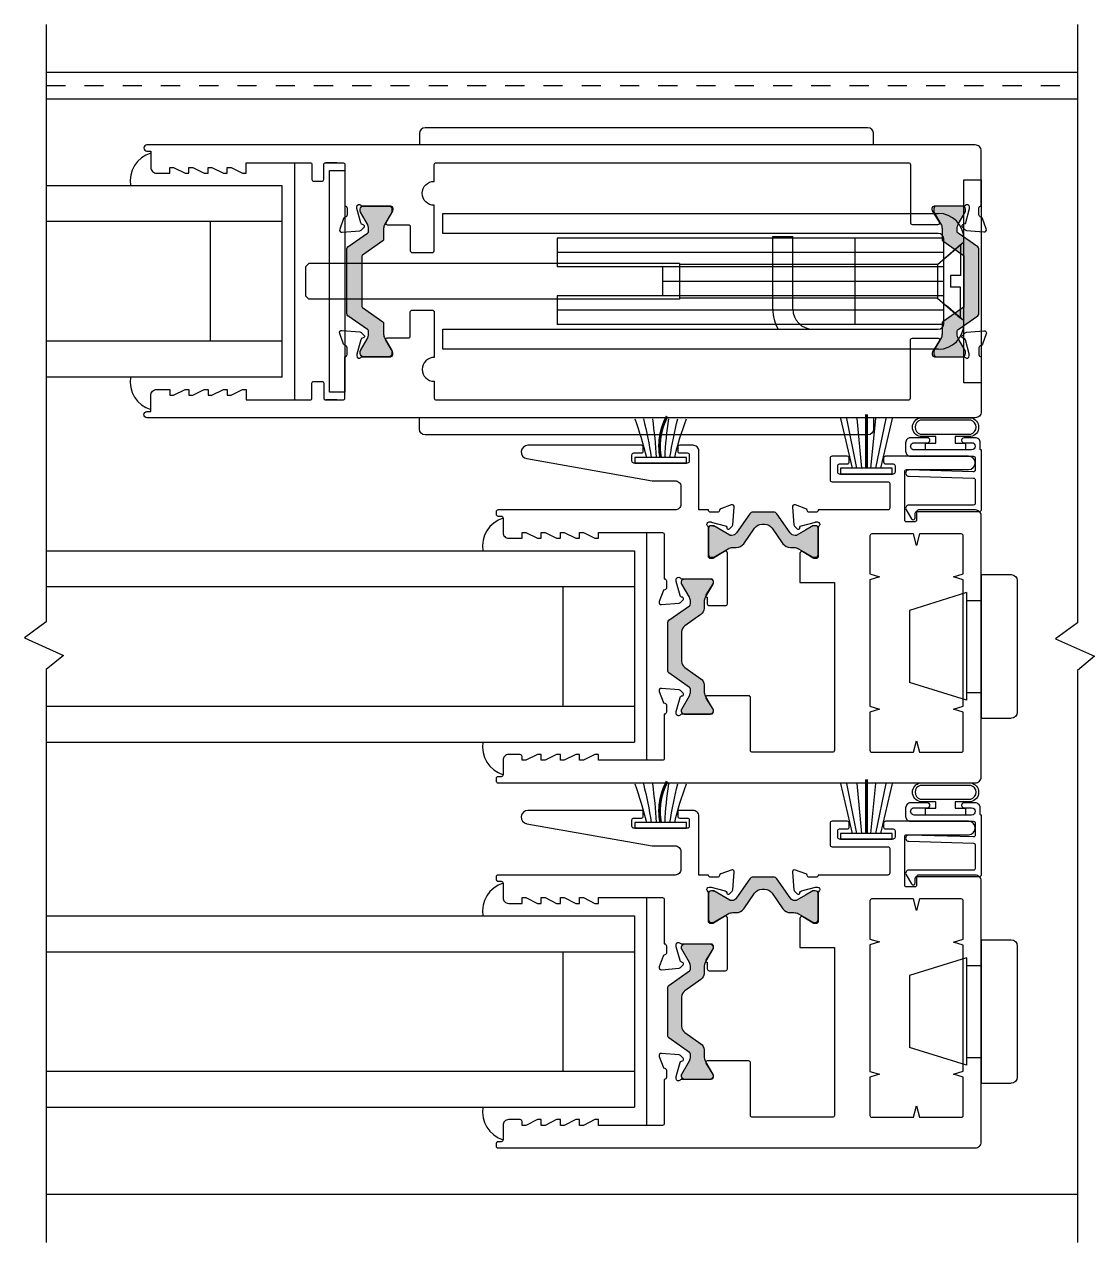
# Model space of a CAD drawing. Extents: x -7.7 to 55.8, y -21.7 to 30.1.
# Drawn here: x 16.14 to 21.74, y -6.97 to -0.61 of the extents above; entities that cross this region are included whole.
import ezdxf

# ---------------------------------------------------------------- set-up
doc = ezdxf.new("R2010")
doc.units = 0
doc.header["$LTSCALE"] = 0.25
doc.header["$MEASUREMENT"] = 0
doc.linetypes.add('HIDDEN', pattern=[0.375, 0.25, -0.125])
doc.layers.get('0').update_dxf_attribs({"linetype": 'CONTINUOUS'})
for name, color, linetype in [('GLASS-VINYL', 7, 'CONTINUOUS'), ('HARDWARE', 7, 'CONTINUOUS'), ('I-STRUT', 7, 'CONTINUOUS'), ('MISC', 7, 'CONTINUOUS'), ('SASH', 5, 'CONTINUOUS'), ('SEAL', 7, 'CONTINUOUS'), ('SILL-PAN', 7, 'CONTINUOUS'), ('VENT', 5, 'CONTINUOUS')]:
    doc.layers.add(name, color=color, linetype=linetype)
doc.styles.get("Standard").update_dxf_attribs({"font": 'simplex.shx'})

# ---------------------------------------------------------------- blocks, each defined once
blk = doc.blocks.new('25064-18mmX6mm-I-STRUT')
at = {"layer": 'I-STRUT'}
h = blk.add_hatch(color=256, dxfattribs=at)
h.dxf.hatch_style = 1
h.paths.add_polyline_path([(-0.2205, 0.3535, 0.414214), (-0.2362, 0.3377, 0.469068), (-0.2352, 0.3257), (-0.189, 0.2457), (-0.189, 0.1993, 0.244698), (-0.1722, 0.167), (-0.0877, 0.1078, -0.244698), (-0.0709, 0.0756), (-0.0709, -0.0773, -0.244698), (-0.0877, -0.1095), (-0.1722, -0.1687, 0.384668), (-0.1922, -0.2176, -0.227519), (-0.1953, -0.2583), (-0.2352, -0.3274, 0.131652), (-0.2362, -0.3313, 0.640011), (-0.2205, -0.3552), (-0.0866, -0.3552, 0.414214), (-0.0709, -0.3394, 0.469068), (-0.0719, -0.3274), (-0.1181, -0.2474), (-0.1181, -0.2174), (-0.005, -0.1382, 0.244698), (0, -0.1285), (0, -0.1268), (0, 0.1268, 0.244698), (-0.005, 0.1365), (-0.1181, 0.2157), (-0.1181, 0.2457), (-0.0719, 0.3257, 0.131652), (-0.0709, 0.3296, 0.640011), (-0.0866, 0.3535)])
blk.add_lwpolyline([(0, -0.1299), (0, -0.1268), (0, 0.1268, 0.244698), (-0.005, 0.1365), (-0.1131, 0.2122, -0.244698), (-0.1181, 0.2218), (-0.1181, 0.233, -0.131652), (-0.1118, 0.2566), (-0.0719, 0.3257, 0.131652), (-0.0709, 0.3296), (-0.0709, 0.3377, 0.414214), (-0.0866, 0.3535), (-0.2205, 0.3535, 0.414214), (-0.2362, 0.3377), (-0.2362, 0.3296, 0.131652), (-0.2352, 0.3257), (-0.1953, 0.2566, -0.131652), (-0.189, 0.233), (-0.189, 0.1993, 0.244698), (-0.1722, 0.167), (-0.0877, 0.1078, -0.244698), (-0.0709, 0.0756), (-0.0709, -0.0773, -0.244698), (-0.0877, -0.1095), (-0.1722, -0.1687, 0.244698), (-0.189, -0.201), (-0.189, -0.2347, -0.131652), (-0.1953, -0.2583), (-0.2352, -0.3274, 0.131652), (-0.2362, -0.3313), (-0.2362, -0.3394, 0.414214), (-0.2205, -0.3552), (-0.0866, -0.3552, 0.414214), (-0.0709, -0.3394), (-0.0709, -0.3313, 0.131652), (-0.0719, -0.3274), (-0.1118, -0.2583, -0.131652), (-0.1181, -0.2347), (-0.1181, -0.2235, -0.244698), (-0.1131, -0.2139), (-0.005, -0.1382, 0.244698), (0, -0.1285)], format="xyb", dxfattribs=at)
blk = doc.blocks.new('3728-1-FIXED-INTERLOCKER')
at = {"layer": 'VENT', "linetype": 'Continuous'}
blk.add_lwpolyline([(-0.9169, 0.7195), (-0.9715, 0.7394), (-0.9715, 0.7394, 0.548619), (-0.9871, 0.7275), (-0.9791, 0.6359, 0.176327), (-0.9757, 0.6287), (-0.9616, 0.6146, 0.57735), (-0.9487, 0.618), (-0.9475, 0.6224, -0.267949), (-0.9393, 0.6306), (-0.8671, 0.65, -0.065543), (-0.8641, 0.6504), (-0.8555, 0.6504, -0.6885), (-0.8477, 0.6301, 0.213422), (-0.8516, 0.6214), (-0.8516, 0.471, -0.414214), (-0.8632, 0.4594), (-0.8718, 0.4594, -0.137872), (-0.8778, 0.4611), (-0.9332, 0.4949, 0.585524), (-0.9484, 0.4864), (-0.9484, 0.3344), (-0.7674, 0.3344), (-0.7674, -0.543, -0.414214), (-0.7774, -0.553), (-1.196, -0.553, -0.414214), (-1.206, -0.543), (-1.206, -0.268, 0.414214), (-1.216, -0.258), (-1.4324, -0.258, 0.585524), (-1.439, -0.2698), (-1.4031, -0.3286, -0.137872), (-1.4014, -0.3346), (-1.4014, -0.3432, -0.414214), (-1.413, -0.3548), (-1.5654, -0.3548, 0.213422), (-1.5741, -0.3587, -0.6885), (-1.5944, -0.3509), (-1.5944, -0.3423, -0.065543), (-1.594, -0.3393), (-1.5746, -0.2671, -0.267949), (-1.5664, -0.2589), (-1.562, -0.2577, 0.57735), (-1.5586, -0.2447), (-1.5727, -0.2307, 0.176327), (-1.5799, -0.2273), (-1.6715, -0.2193, 0.548619), (-1.6834, -0.2348), (-1.6834, -0.2349), (-1.6635, -0.2895, 0.263725), (-1.6548, -0.2969, -0.359508), (-1.6454, -0.3083), (-1.6454, -0.3432, -0.414214), (-1.657, -0.3548), (-1.657, -0.585, -0.414214), (-1.667, -0.595), (-2, -0.595), (-2, -0.565), (-2.02, -0.565), (-2.08, -0.595), (-2.1, -0.595), (-2.1, -0.565), (-2.12, -0.565), (-2.18, -0.595), (-2.2, -0.595), (-2.2, -0.565), (-2.22, -0.565), (-2.28, -0.595), (-2.3, -0.595), (-2.3, -0.565), (-2.32, -0.565), (-2.38, -0.595), (-2.4, -0.595), (-2.4, -0.575, 0.414214), (-2.41, -0.565), (-2.47, -0.565, 0.414214), (-2.5, -0.595), (-2.5, -0.671, -0.414214), (-2.51, -0.681), (-2.526, -0.681, 0.414214), (-2.536, -0.691), (-2.536, -0.703, 0.414214), (-2.526, -0.713), (-0.03, -0.713, 0.414214), (0, -0.683), (0, 0.683, 0.414214), (-0.03, 0.713), (-0.328, 0.713, 0.414214), (-0.338, 0.703), (-0.338, 0.661, -0.414214), (-0.348, 0.651), (-0.39, 0.651, -0.414214), (-0.4, 0.661), (-0.4, 0.914, -0.414214), (-0.39, 0.924), (-0.066, 0.924, 1), (-0.066, 0.994), (-0.5, 0.994, 0.414214), (-0.51, 0.984), (-0.51, 0.964, 0.414214), (-0.5, 0.954), (-0.46, 0.954, -0.414214), (-0.45, 0.944), (-0.45, 0.911, -0.414214), (-0.46, 0.901), (-0.74, 0.901, -0.414214), (-0.75, 0.911), (-0.75, 0.944, -0.414214), (-0.74, 0.954), (-0.7, 0.954, 0.414214), (-0.69, 0.964), (-0.69, 0.984, 0.414214), (-0.7, 0.994), (-0.78, 0.994, 0.414214), (-0.79, 0.984), (-0.79, 0.871, 0.414214), (-0.78, 0.861), (-0.488, 0.861, -0.414214), (-0.478, 0.851), (-0.478, 0.723, -0.414214), (-0.488, 0.713), (-0.8516, 0.713, -0.414214), (-0.8632, 0.7014), (-0.8981, 0.7014, -0.359508), (-0.9095, 0.7108, 0.263725), (-0.9169, 0.7195), (-0.9715, 0.7394), (-0.9715, 0.7394, 0.548619), (-0.9871, 0.7275), (-0.9791, 0.6359)], format="xyb", dxfattribs=at)
blk.add_lwpolyline([(-0.094, -0.3435), (-0.1445, -0.328), (-0.094, -0.3125), (-0.094, 0.3475), (-0.1445, 0.363), (-0.094, 0.3785), (-0.094, 0.578, 0.414214), (-0.104, 0.588), (-0.3227, 0.588), (-0.3382, 0.528), (-0.3537, 0.588), (-0.572, 0.588, 0.414214), (-0.582, 0.578), (-0.582, 0.3786), (-0.5315, 0.3633), (-0.582, 0.348), (-0.582, -0.313), (-0.5315, -0.3283), (-0.582, -0.3436), (-0.582, -0.543, 0.414214), (-0.572, -0.553), (-0.3537, -0.553), (-0.3382, -0.493), (-0.3227, -0.553), (-0.104, -0.553, 0.414214), (-0.094, -0.543)], format="xyb", close=True, dxfattribs=at)
blk = doc.blocks.new('3728-2-FIXED-INTERLOCKER')
at = {"layer": 'VENT', "linetype": 'Continuous'}
blk.add_lwpolyline([(-1.8264, 1.001, -0.414214), (-1.8164, 1.011), (-1.7764, 1.011, 0.414214), (-1.7664, 1.021), (-1.7664, 1.041, 0.414214), (-1.7764, 1.051), (-2.3695, 1.051, 0.916331), (-2.3756, 0.9815), (-1.7204, 0.866), (-1.6004, 0.866, -0.414214), (-1.5704, 0.836), (-1.5704, 0.743, -0.414214), (-1.6004, 0.713), (-2.526, 0.713, 0.414214), (-2.536, 0.703), (-2.536, 0.691, 0.414214), (-2.526, 0.681), (-2.51, 0.681, -0.414214), (-2.5, 0.671), (-2.5, 0.595, 0.414214), (-2.47, 0.565), (-2.4, 0.565), (-2.4, 0.595), (-2.38, 0.595), (-2.32, 0.565), (-2.3, 0.565), (-2.3, 0.595), (-2.28, 0.595), (-2.22, 0.565), (-2.2, 0.565), (-2.2, 0.595), (-2.18, 0.595), (-2.12, 0.565), (-2.1, 0.565), (-2.1, 0.595), (-2.08, 0.595), (-2.02, 0.565), (-2, 0.565), (-2, 0.595), (-1.667, 0.595, -0.414214), (-1.657, 0.585), (-1.657, 0.3539, -0.414214), (-1.6454, 0.3422), (-1.6454, 0.3074, -0.359508), (-1.6548, 0.296, 0.263725), (-1.6635, 0.2885), (-1.6834, 0.234), (-1.6834, 0.2339, 0.548619), (-1.6715, 0.2183), (-1.5799, 0.2264, 0.176327), (-1.5727, 0.2297), (-1.5586, 0.2438, 0.57735), (-1.562, 0.2568), (-1.5664, 0.2579, -0.267949), (-1.5746, 0.2662), (-1.594, 0.3384, -0.065543), (-1.5944, 0.3414), (-1.5944, 0.35, -0.6885), (-1.5741, 0.3577, 0.213422), (-1.5654, 0.3539), (-1.413, 0.3539, -0.414214), (-1.4014, 0.3422), (-1.4014, 0.3337, -0.137872), (-1.4031, 0.3276), (-1.439, 0.2688, 0.585524), (-1.4324, 0.257), (-1.4324, 0.223, 0.414214), (-1.4224, 0.213), (-1.337, 0.213, 0.414214), (-1.327, 0.223), (-1.327, 0.4879, 0.585524), (-1.3422, 0.4964), (-1.4001, 0.4611, -0.137872), (-1.4062, 0.4594), (-1.4148, 0.4594, -0.414214), (-1.4264, 0.471), (-1.4264, 0.6214, 0.213422), (-1.4303, 0.6301, -0.6885), (-1.4225, 0.6504), (-1.4139, 0.6504, -0.065543), (-1.4109, 0.65), (-1.3387, 0.6306, -0.267949), (-1.3305, 0.6224), (-1.3293, 0.618, 0.57735), (-1.3163, 0.6146), (-1.3022, 0.6287, 0.176327), (-1.2989, 0.6359), (-1.2909, 0.7275, 0.548619), (-1.3064, 0.7394), (-1.3065, 0.7394), (-1.3611, 0.7195, 0.263725), (-1.3685, 0.7108, -0.359508), (-1.3799, 0.7014), (-1.4148, 0.7014, -0.414214), (-1.4264, 0.713), (-1.4764, 0.713), (-1.4764, 0.7587), (-1.4764, 1.021, 0.414214), (-1.5064, 1.051), (-1.5764, 1.051, 0.414214), (-1.5864, 1.041), (-1.5864, 1.021, 0.414214), (-1.5764, 1.011), (-1.5364, 1.011, -0.414214), (-1.5264, 1.001), (-1.5264, 0.968, -0.414214), (-1.5364, 0.958), (-1.8164, 0.958, -0.414214), (-1.8264, 0.968)], format="xyb", close=True, dxfattribs=at)
blk = doc.blocks.new('25066-14.6mmX6mm-I-STRUT')
at = {"layer": 'I-STRUT'}
h = blk.add_hatch(color=256, dxfattribs=at)
h.dxf.hatch_style = 1
h.paths.add_polyline_path([(-0.0068, -0.063), (0, -0.063), (0.0068, -0.063, -0.244698), (0.0455, -0.0831), (0.1027, -0.1649, 0.304221), (0.1509, -0.1859, -0.181711), (0.1837, -0.1914), (0.2205, -0.2126), (0.2596, -0.2352, 0.131652), (0.2635, -0.2362, 0.640011), (0.2874, -0.2205), (0.2874, -0.2008), (0.2874, -0.1063), (0.2874, -0.0866, 0.414214), (0.2717, -0.0709, 0.469068), (0.2596, -0.0719), (0.2205, -0.0945), (0.1755, -0.1205, -0.131652), (0.1696, -0.122), (0.166, -0.122, -0.244698), (0.1402, -0.1086), (0.07, -0.0084, 0.244698), (0.0539, 0), (0, 0), (-0.0539, 0, 0.244698), (-0.07, -0.0084), (-0.1402, -0.1086, -0.244698), (-0.166, -0.122), (-0.1728, -0.122), (-0.2596, -0.0719, 0.131652), (-0.2635, -0.0709, 0.640011), (-0.2874, -0.0866), (-0.2874, -0.1063), (-0.2874, -0.2008), (-0.2874, -0.2205, 0.414214), (-0.2717, -0.2362, 0.469068), (-0.2596, -0.2352), (-0.1728, -0.185), (-0.1414, -0.185, 0.244698), (-0.1027, -0.1649), (-0.0455, -0.0831, -0.244698)])
blk.add_lwpolyline([(-0.2635, -0.0709), (-0.2717, -0.0709, 0.414214), (-0.2874, -0.0866), (-0.2874, -0.1063), (-0.2874, -0.2008), (-0.2874, -0.2205, 0.414214), (-0.2717, -0.2362), (-0.2635, -0.2362, 0.131652), (-0.2596, -0.2352), (-0.1837, -0.1914, -0.131652), (-0.1601, -0.185), (-0.1414, -0.185, 0.244698), (-0.1027, -0.1649), (-0.0455, -0.0831, -0.244698), (-0.0068, -0.063), (0, -0.063), (0.0068, -0.063, -0.244698), (0.0455, -0.0831), (0.1027, -0.1649, 0.244698), (0.1414, -0.185), (0.1601, -0.185, -0.131652), (0.1837, -0.1914), (0.2205, -0.2126), (0.2596, -0.2352, 0.131652), (0.2635, -0.2362), (0.2717, -0.2362, 0.414214), (0.2874, -0.2205), (0.2874, -0.2008), (0.2874, -0.1063), (0.2874, -0.0866, 0.414214), (0.2717, -0.0709), (0.2635, -0.0709, 0.131652), (0.2596, -0.0719), (0.2205, -0.0945), (0.1755, -0.1205, -0.131652), (0.1696, -0.122), (0.166, -0.122, -0.244698), (0.1402, -0.1086), (0.07, -0.0084, 0.244698), (0.0539, 0), (0, 0), (-0.0539, 0, 0.244698), (-0.07, -0.0084), (-0.1402, -0.1086, -0.244698), (-0.166, -0.122), (-0.1696, -0.122, -0.131652), (-0.1755, -0.1205), (-0.2596, -0.0719), (-0.2614, -0.0709), (-0.2635, -0.0709, -0.131652), (-0.2596, -0.0719)], format="xyb", dxfattribs=at)
blk = doc.blocks.new('A$C1D443341')
for p, q in [((0, 0.719), (0, 0.031)), ((0.188, 0.75), (0.031, 0.75)), ((0.188, 0.75), (0.188, 0)), ((0.264, 0.656), (0.562, 0.563)), ((0.264, 0.656), (0.264, 0.094)), ((0.264, 0.615), (0.188, 0.615)), ((0.562, 0.563), (0.562, 0.187)), ((0.264, 0.135), (0.188, 0.135)), ((0.264, 0.094), (0.562, 0.187)), ((0.188, 0), (0.031, 0))]:
    blk.add_line(p, q)
for centre, start, end in [((0.031, 0.719), 90, 180), ((0.031, 0.031), 180, 270)]:
    blk.add_arc(centre, 0.031, start, end)
blk = doc.blocks.new('*U177')
for centre, radius, start, end in [((-0.3932, 1.8385), 1.8144, 283.48725, 290.13438), ((-0.2541, 1.9815), 1.9529, 278.36473, 284.39471), ((-0.0497, 1.9172), 1.8953, 272.41045, 278.52923), ((-0.0497, -1.9172), 1.8953, 81.47077, 87.58955), ((-0.2541, -1.9815), 1.9529, 75.60529, 81.63527), ((-0.3932, -1.8385), 1.8144, 69.86562, 76.51275)]:
    blk.add_arc(centre, radius, start, end)
at = {"layer": 'SEAL'}
blk.add_lwpolyline([(0, -0.135), (0, 0.135), (0.03, 0.135), (0.03, -0.135)], close=True, dxfattribs=at)
at = {"layer": 'SEAL', "const_width": 0.015}
blk.add_lwpolyline([(0.03, 0, 0.171612), (0.2445, 0.0342)], format="xyb", dxfattribs=at)
at = {"flags": 9}
for tag, p in [('MANUFACTURER_PART_#', (0, -0.1988)), ('FLEETWOOD_PART_#', (-0.0006, -0.2487))]:
    blk.add_attdef(tag, p, '', height=0.0312, dxfattribs=at)
blk = doc.blocks.new('19117-Seal')
for p, q in [((0.29, 0.1349), (0.03, 0.0742)), ((0.03, 0.0494), (0.29, 0.1025)), ((0.03, 0.0235), (0.29, 0.0488)), ((0.03, -0.0235), (0.29, -0.0488)), ((0.03, -0.0494), (0.29, -0.1025)), ((0.29, -0.135), (0.03, -0.0742))]:
    blk.add_line(p, q)
at = {"const_width": 0.015}
blk.add_lwpolyline([(0.03, 0), (0.3116, 0)], dxfattribs=at)
at = {"layer": 'SEAL'}
blk.add_lwpolyline([(0, -0.135), (0, 0.135), (0.03, 0.135), (0.03, -0.135)], close=True, dxfattribs=at)
at = {"flags": 9}
for tag, p in [('MANUFACTURER_PART_#', (0, -0.1988)), ('FLEETWOOD_PART_#', (-0.0006, -0.2487))]:
    blk.add_attdef(tag, p, '', height=0.0312, dxfattribs=at)
blk = doc.blocks.new('3728-FIXED-INTERLOCKER-ASSEMBLY')
at = {"layer": 'SASH', "color": 7}
for points in [[(1.5212, 1.0268), (1.5212, 1.0618), (1.5762, 1.0618), (1.5762, 1.0963), (1.4943, 1.0963, -0.830739), (1.4943, 1.195), (1.7581, 1.195, -0.830739), (1.7581, 1.0963), (1.6762, 1.0963), (1.6762, 1.0618), (1.7312, 1.0618), (1.7312, 1.0268)], [(1.7581, 1.1817), (1.4943, 1.1817, 0.768484), (1.4943, 1.1096), (1.7581, 1.1096, 0.768484)]]:
    blk.add_lwpolyline(points, format="xyb", close=True, dxfattribs=at)
at = {"layer": 'VENT', "color": 7}
blk.add_lwpolyline([(1.4341, 0.8894), (1.7716, 0.8795, -0.405608), (1.7815, 0.8692), (1.7815, 0.749, -0.414214), (1.7712, 0.7387), (1.434, 0.7387, 0.586161), (1.42, 0.7138), (1.4488, 0.6668, 0.75692), (1.4678, 0.6721), (1.4678, 0.6957, -0.414214), (1.4781, 0.7059), (1.8041, 0.7059, 0.414214), (1.8143, 0.7162), (1.8143, 1.0235, 0.414214), (1.811, 1.0268), (1.8105, 1.0268, -0.414214), (1.8071, 1.0301), (1.8071, 1.0647, 0.414214), (1.7815, 1.0904), (1.723, 1.0904, 1.000001), (1.723, 1.0647), (1.7625, 1.0647, -1), (1.7625, 1.0268), (1.4622, 1.0268, -1.000001), (1.4622, 1.0647), (1.5313, 1.0647, 1), (1.5313, 1.0904), (1.4432, 1.0904, 0.414214), (1.4176, 1.0647), (1.4176, 1.0196, 0.414214), (1.4432, 0.994), (1.7712, 0.994, -0.414214), (1.7815, 0.9837), (1.7815, 0.9225, -0.422884), (1.7709, 0.9123), (1.4347, 0.9222, 1.023375)], format="xyb", close=True, dxfattribs=at)
for name, p in [('3728-2-FIXED-INTERLOCKER', (1.8125, 0)), ('3728-1-FIXED-INTERLOCKER', (1.8125, 0)), ('25066-14.6mmX6mm-I-STRUT', (0.6735, 0.7018))]:
    blk.add_blockref(name, p)
at = {"xscale": -1}
blk.add_blockref('25064-18mmX6mm-I-STRUT', (0.1749, 0), dxfattribs=at)
at = {"layer": 'MISC', "xscale": -1}
blk.add_blockref('A$C1D443341', (2.0005, -0.375), dxfattribs=at)
at = {"layer": 'SEAL', "xscale": -1, "rotation": 270}
for name, p in [('*U177', (0.1361, 0.958)), ('19117-Seal', (1.2125, 0.901))]:
    blk.add_blockref(name, p, dxfattribs=at)
blk = doc.blocks.new('3776-Archetype_Lock_Stile')
at = {"layer": 'I-STRUT'}
h = blk.add_hatch(color=256, dxfattribs=at)
h.dxf.hatch_style = 1
h.paths.add_polyline_path([(0.0787, 0.1309, -0.244698), (0.0821, 0.1373), (0.1879, 0.2114, 0.244698), (0.1929, 0.2211), (0.1929, 0.2758, -0.131652), (0.1992, 0.2994), (0.2351, 0.3615, 0.131652), (0.2362, 0.3657), (0.2362, 0.378, 0.414214), (0.2205, 0.3937), (0.0866, 0.3937, 0.414837), (0.0709, 0.378), (0.0709, 0.3657, 0.131652), (0.072, 0.3615), (0.1078, 0.2994, -0.131652), (0.1142, 0.2758), (0.1142, 0.2621, -0.244698), (0.1091, 0.2524), (0.005, 0.1795, 0.244698), (0, 0.1698), (0, -0.1698, 0.244698), (0.005, -0.1795), (0.1091, -0.2524, -0.103471), (0.1124, -0.2559, -0.13774), (0.1142, -0.2621), (0.1142, -0.2758, -0.131652), (0.1078, -0.2994), (0.072, -0.3615, 0.131652), (0.0709, -0.3657), (0.0709, -0.378, 0.414214), (0.0866, -0.3937), (0.2204, -0.3937, 0.414817), (0.2362, -0.378), (0.2362, -0.3657, 0.131652), (0.2351, -0.3615), (0.1992, -0.2994, -0.131652), (0.1929, -0.2758), (0.1929, -0.2211, 0.244698), (0.1879, -0.2114), (0.0821, -0.1373, -0.244698), (0.0787, -0.1309)])
h = blk.add_hatch(color=256, dxfattribs=at)
h.dxf.hatch_style = 1
h.paths.add_polyline_path([(3.305, 0.1698, 0.244698), (3.2999, 0.1795), (3.1958, 0.2524, -0.244698), (3.1908, 0.2621), (3.1908, 0.2758, -0.131652), (3.1971, 0.2994), (3.233, 0.3615, 0.131652), (3.2341, 0.3657), (3.2341, 0.378, 0.414214), (3.2184, 0.3937), (3.0845, 0.3937, 0.414833), (3.0688, 0.378), (3.0688, 0.3657, 0.143191), (3.0701, 0.3612), (3.0704, 0.3607), (3.1057, 0.2994, -0.131652), (3.1121, 0.2758), (3.1121, 0.2211, 0.244698), (3.1171, 0.2114), (3.2229, 0.1373, -0.244698), (3.2262, 0.1309), (3.2262, -0.1309, -0.244698), (3.2229, -0.1373), (3.1171, -0.2114, 0.244698), (3.1121, -0.2211), (3.1121, -0.2758, -0.131652), (3.1057, -0.2994), (3.0704, -0.3607), (3.0696, -0.3621, 0.113585), (3.0688, -0.3657), (3.0688, -0.378, 0.414214), (3.0845, -0.3937), (3.2183, -0.3937, 0.414849), (3.2341, -0.378), (3.2341, -0.3657, 0.131652), (3.233, -0.3615), (3.1971, -0.2994, -0.131652), (3.1908, -0.2758), (3.1908, -0.2621, -0.13774), (3.1925, -0.2559, -0.103471), (3.1958, -0.2524), (3.2999, -0.1795, 0.244698), (3.305, -0.1698)])
for points in [[(3.3575, 0.62), (3.4151, 0.62), (3.3251, 0.62, 0.414214), (3.3151, 0.61), (3.3151, 0.394, 0.414214), (3.3033, 0.3822), (3.3033, 0.3468, 0.359508), (3.3129, 0.3352, -0.263725), (3.3217, 0.3276), (3.3419, 0.2721, -0.548619), (3.3298, 0.2563), (3.2367, 0.2644, -0.176327), (3.2294, 0.2678), (3.215, 0.2821, -0.57735), (3.2186, 0.2953), (3.223, 0.2965, 0.267949), (3.2314, 0.3049), (3.2517, 0.3807, 0.065543), (3.2521, 0.3837), (3.2521, 0.3901, 0.6885), (3.2315, 0.3979, -0.213422), (3.2227, 0.394), (3.0767, 0.394, 0.414214), (3.0649, 0.3822), (3.0649, 0.3735, 0.137872), (3.0666, 0.3673), (3.1001, 0.3076, -0.585524), (3.0934, 0.2956), (2.9829, 0.2956, 0.414214), (2.9729, 0.2856), (2.9729, 0.1605, -0.414214), (2.9629, 0.1505), (2.8579, 0.1505, -0.414214), (2.8479, 0.1605), (2.8479, 0.3975, 1), (2.8479, 0.5225), (2.8479, 0.61, 0.414214), (2.8379, 0.62), (0.3681, 0.62, 0.406968), (0.3581, 0.6096), (0.3581, 0.3072, -0.414214), (0.3481, 0.2972), (0.2127, 0.2972, -0.585524), (0.2061, 0.309), (0.242, 0.3678, 0.137872), (0.2437, 0.3738), (0.2437, 0.3824, 0.414214), (0.2321, 0.394), (0.0797, 0.394, -0.213422), (0.071, 0.3979, 0.6885), (0.0507, 0.3901), (0.0507, 0.3815, 0.065543), (0.0511, 0.3785), (0.0705, 0.3063, 0.267949), (0.0787, 0.2981), (0.0831, 0.2969, -0.57735), (0.0865, 0.2839), (0.0724, 0.2699, -0.176327), (0.0652, 0.2665), (-0.0264, 0.2585, -0.548619), (-0.0383, 0.274), (-0.0383, 0.2741), (-0.0184, 0.3287, -0.263725), (-0.0097, 0.3361, 0.359508), (-0.0003, 0.3475), (-0.0003, 0.3824, 0.414214), (-0.0119, 0.394), (-0.0119, 0.6818, -0.414214), (0.0193, 0.713), (4.3501, 0.713, -1), (4.3501, 0.681), (4.3301, 0.681), (4.3301, 0.596, -0.414214), (4.2991, 0.565), (4.2301, 0.565), (4.2301, 0.595), (4.2101, 0.595), (4.1501, 0.565), (4.1301, 0.565), (4.1301, 0.595), (4.1101, 0.595), (4.0501, 0.565), (4.0301, 0.565), (4.0301, 0.595), (4.0101, 0.595), (3.9501, 0.565), (3.9301, 0.565), (3.9301, 0.595), (3.9101, 0.595), (3.8501, 0.565), (3.8301, 0.565), (3.8301, 0.62), (3.4971, 0.62, 0.414214), (3.4871, 0.61), (3.4871, 0.533, -0.414214), (3.4771, 0.523), (3.4351, 0.523, -0.414214), (3.4251, 0.533), (3.4251, 0.61, 0.414214), (3.4151, 0.62)], [(3.3575, -0.62), (3.4151, -0.62), (3.3251, -0.62, -0.414214), (3.3151, -0.61), (3.3151, -0.394, -0.414214), (3.3033, -0.3822), (3.3033, -0.3468, -0.359508), (3.3129, -0.3352, 0.263725), (3.3217, -0.3276), (3.3419, -0.2721, 0.548619), (3.3298, -0.2563), (3.2367, -0.2644, 0.176327), (3.2294, -0.2678), (3.215, -0.2821, 0.57735), (3.2186, -0.2953), (3.223, -0.2965, -0.267949), (3.2314, -0.3049), (3.2517, -0.3807, -0.065543), (3.2521, -0.3837), (3.2521, -0.3901, -0.6885), (3.2315, -0.3979, 0.213422), (3.2227, -0.394), (3.0767, -0.394, -0.414214), (3.0649, -0.3822), (3.0649, -0.3735, -0.137872), (3.0666, -0.3673), (3.1001, -0.3076, 0.585524), (3.0934, -0.2956), (2.9829, -0.2956, -0.414214), (2.9729, -0.2856), (2.9729, -0.1605, 0.414214), (2.9629, -0.1505), (2.8579, -0.1505, 0.414214), (2.8479, -0.1605), (2.8479, -0.3975, -1), (2.8479, -0.5225), (2.8479, -0.61, -0.414214), (2.8379, -0.62), (0.3681, -0.62, -0.406968), (0.3581, -0.6096), (0.3581, -0.3072, 0.414214), (0.3481, -0.2972), (0.2127, -0.2972, 0.585524), (0.2061, -0.309), (0.242, -0.3678, -0.137872), (0.2437, -0.3738), (0.2437, -0.3824, -0.414214), (0.2321, -0.394), (0.0797, -0.394, 0.213422), (0.071, -0.3979, -0.6885), (0.0507, -0.3901), (0.0507, -0.3815, -0.065543), (0.0511, -0.3785), (0.0705, -0.3063, -0.267949), (0.0787, -0.2981), (0.0831, -0.2969, 0.57735), (0.0865, -0.2839), (0.0724, -0.2699, 0.176327), (0.0652, -0.2665), (-0.0264, -0.2585, 0.548619), (-0.0383, -0.274), (-0.0383, -0.2741), (-0.0184, -0.3287, 0.263725), (-0.0097, -0.3361, -0.359508), (-0.0003, -0.3475), (-0.0003, -0.3824, -0.414214), (-0.0119, -0.394), (-0.0119, -0.6818, 0.414214), (0.0193, -0.713), (4.3501, -0.713, 1), (4.3501, -0.681), (4.3301, -0.681), (4.3301, -0.596, 0.414214), (4.2991, -0.565), (4.2301, -0.565), (4.2301, -0.595), (4.2101, -0.595), (4.1501, -0.565), (4.1301, -0.565), (4.1301, -0.595), (4.1101, -0.595), (4.0501, -0.565), (4.0301, -0.565), (4.0301, -0.595), (4.0101, -0.595), (3.9501, -0.565), (3.9301, -0.565), (3.9301, -0.595), (3.9101, -0.595), (3.8501, -0.565), (3.8301, -0.565), (3.8301, -0.62), (3.4971, -0.62, -0.414214), (3.4871, -0.61), (3.4871, -0.533, 0.414214), (3.4771, -0.523), (3.4351, -0.523, 0.414214), (3.4251, -0.533), (3.4251, -0.61, -0.414214), (3.4151, -0.62)]]:
    blk.add_lwpolyline(points, format="xyb")
for points in [[(0.0787, 0.1309), (0.0787, -0.1309, 0.244698), (0.0821, -0.1373), (0.1879, -0.2114, -0.244698), (0.1929, -0.2211), (0.1929, -0.2758, 0.131652), (0.1992, -0.2994), (0.2351, -0.3615, -0.131652), (0.2362, -0.3657), (0.2362, -0.378, -0.414214), (0.2205, -0.3937), (0.0866, -0.3937, -0.414214), (0.0709, -0.378), (0.0709, -0.3657, -0.131652), (0.072, -0.3615), (0.1078, -0.2994, 0.131652), (0.1142, -0.2758), (0.1142, -0.2621, 0.13774), (0.1124, -0.2559, 0.103471), (0.1091, -0.2524), (0.005, -0.1795, -0.244698), (0, -0.1698), (0, 0.1698, -0.244698), (0.005, 0.1795), (0.1091, 0.2524, 0.244698), (0.1142, 0.2621), (0.1142, 0.2758, 0.131652), (0.1078, 0.2994), (0.072, 0.3615, -0.131652), (0.0709, 0.3657), (0.0709, 0.378, -0.414214), (0.0866, 0.3937), (0.2205, 0.3937, -0.414214), (0.2362, 0.378), (0.2362, 0.3657, -0.131652), (0.2351, 0.3615), (0.1992, 0.2994, 0.131652), (0.1929, 0.2758), (0.1929, 0.2211, -0.244698), (0.1879, 0.2114), (0.0821, 0.1373, 0.244698)], [(3.2262, 0.1309), (3.2262, -0.1309, -0.244698), (3.2229, -0.1373), (3.1171, -0.2114, 0.244698), (3.1121, -0.2211), (3.1121, -0.2758, -0.131652), (3.1057, -0.2994), (3.0699, -0.3615, 0.131652), (3.0688, -0.3657), (3.0688, -0.378, 0.414214), (3.0845, -0.3937), (3.2184, -0.3937, 0.414214), (3.2341, -0.378), (3.2341, -0.3657, 0.131652), (3.233, -0.3615), (3.1971, -0.2994, -0.131652), (3.1908, -0.2758), (3.1908, -0.2621, -0.13774), (3.1925, -0.2559, -0.103471), (3.1958, -0.2524), (3.2999, -0.1795, 0.244698), (3.305, -0.1698), (3.305, 0.1698, 0.244698), (3.2999, 0.1795), (3.1958, 0.2524, -0.244698), (3.1908, 0.2621), (3.1908, 0.2758, -0.131652), (3.1971, 0.2994), (3.233, 0.3615, 0.131652), (3.2341, 0.3657), (3.2341, 0.378, 0.414214), (3.2184, 0.3937), (3.0845, 0.3937, 0.414214), (3.0688, 0.378), (3.0688, 0.3657, 0.131652), (3.0699, 0.3615), (3.1057, 0.2994, -0.131652), (3.1121, 0.2758), (3.1121, 0.2211, 0.244698), (3.1171, 0.2114), (3.2229, 0.1373, -0.244698)]]:
    blk.add_lwpolyline(points, format="xyb", close=True, dxfattribs=at)
blk = doc.blocks.new('Flush_Pull_Archetype')
at = {"layer": 'HARDWARE'}
for p, q in [((-2.9256, 0.773), (-2.9256, 0.713)), ((-0.5806, 0.803), (-2.8956, 0.803)), ((-0.5506, 0.713), (-0.5506, 0.773))]:
    blk.add_line(p, q, dxfattribs=at)
for centre, start, end in [((-2.8956, 0.773), 90, 180), ((-0.5806, 0.773), 0, 90)]:
    blk.add_arc(centre, 0.03, start, end, dxfattribs=at)
blk = doc.blocks.new('Flush_Pulls_Archetype')
at = {"layer": 'HARDWARE'}
blk.add_blockref('Flush_Pull_Archetype', (0, 0), dxfattribs=at)
at = {"layer": 'HARDWARE', "xscale": -1, "rotation": 180}
blk.add_blockref('Flush_Pull_Archetype', (0, 0), dxfattribs=at)

msp = doc.modelspace()

# ---------------------------------------------------------------- linework, layer by layer
at = {"layer": 'GLASS-VINYL', "color": 7}
for p, q in [((17.55485, -1.32963), (17.55485, -2.56963)), ((17.48985, -2.44963), (17.48985, -1.44963)), ((17.11485, -2.26213), (17.11485, -1.63713))]:
    msp.add_line(p, q, dxfattribs=at)
at = {"layer": 'GLASS-VINYL'}
for p, q in [((17.48985, -1.44963), (16.25606, -1.44963)), ((17.48985, -1.63713), (16.25606, -1.63713)), ((17.48985, -2.26213), (16.25606, -2.26213)), ((17.48985, -2.44963), (16.25606, -2.44963)), ((19.39685, -4.45263), (19.39685, -3.26263)), ((16.25606, -3.35763), (19.33185, -3.35763)), ((19.33185, -3.35763), (19.33185, -4.35763)), ((16.25606, -3.54513), (19.33185, -3.54513)), ((18.95685, -3.54513), (18.95685, -4.17013)), ((16.25606, -4.17013), (19.33185, -4.17013)), ((16.25606, -4.35763), (19.33185, -4.35763)), ((19.39685, -6.36063), (19.39685, -5.17063)), ((16.25606, -5.26563), (19.33185, -5.26563)), ((19.33185, -5.26563), (19.33185, -6.26563)), ((16.25606, -5.45313), (19.33185, -5.45313)), ((18.95685, -5.45313), (18.95685, -6.07813)), ((16.25606, -6.07813), (19.33185, -6.07813)), ((16.25606, -6.26563), (19.33185, -6.26563))]:
    msp.add_line(p, q, dxfattribs=at)
at = {"layer": 'GLASS-VINYL', "color": 7}
for centre, start, end in [((16.84792, -1.4251), 107.354231, 189.24028), ((16.84792, -2.47416), 170.75972, 252.645769)]:
    msp.add_arc(centre, 0.15276, start, end, dxfattribs=at)
at = {"layer": 'GLASS-VINYL'}
for centre, start, end in [((18.68992, -3.3331), 107.354231, 189.24028), ((18.68992, -4.38216), 170.75972, 252.645769), ((18.68992, -5.2411), 107.354231, 189.24028), ((18.68992, -6.29016), 170.75972, 252.645769)]:
    msp.add_arc(centre, 0.15276, start, end, dxfattribs=at)
at = {"layer": 'HARDWARE'}
for p, q in [((18.32935, -1.59463), (20.91935, -1.59463)), ((18.32935, -1.69963), (18.32935, -1.59463)), ((20.91935, -1.69963), (18.32935, -1.69963)), ((20.05435, -1.71463), (20.15935, -1.71463)), ((20.05435, -2.09463), (20.05435, -1.71463)), ((20.15935, -2.09463), (20.15935, -1.71463)), ((20.94752, -1.72463), (18.92802, -1.72463)), ((18.92802, -1.72463), (18.92802, -1.87463)), ((20.48551, -2.17463), (20.48551, -1.72463)), ((20.91531, -1.8609), (21.03682, -1.75713)), ((20.94752, -1.72463), (20.94752, -2.17463)), ((20.94935, -2.16963), (20.94935, -1.72963)), ((21.03682, -1.75713), (21.03682, -1.91963)), ((20.94752, -1.79963), (18.92802, -1.79963)), ((17.62967, -1.85658), (17.61182, -1.87443)), ((17.61182, -1.87443), (17.61182, -2.02483)), ((19.56773, -1.85658), (17.62967, -1.85658)), ((20.94752, -1.87463), (18.92802, -1.87463)), ((19.48003, -2.02463), (19.48003, -1.87463)), ((19.56773, -1.85658), (19.56773, -2.04268)), ((20.91531, -1.8609), (19.56773, -1.8609)), ((20.91531, -1.8609), (20.91531, -2.03835)), ((20.94752, -1.94963), (19.48003, -1.94963)), ((20.98382, -1.91963), (20.98382, -1.97963)), ((21.03682, -1.91963), (20.98382, -1.91963)), ((17.62967, -2.04268), (17.61182, -2.02483)), ((20.94752, -2.02463), (18.92802, -2.02463)), ((18.92802, -2.02463), (18.92802, -2.17463)), ((21.03682, -1.97963), (20.98382, -1.97963)), ((21.03682, -2.14213), (21.03682, -1.97963)), ((19.56773, -2.04268), (17.62967, -2.04268)), ((20.94752, -2.09963), (18.92802, -2.09963)), ((20.91531, -2.03835), (19.56773, -2.03835)), ((20.91531, -2.03835), (21.03682, -2.14213)), ((18.32935, -2.19963), (20.91935, -2.19963)), ((18.32935, -2.30463), (18.32935, -2.19963)), ((20.94752, -2.17463), (18.92802, -2.17463)), ((20.91935, -2.30463), (18.32935, -2.30463))]:
    msp.add_line(p, q, dxfattribs=at)
at = {"layer": 'HARDWARE', "ltscale": 0.5}
for p, q in [((21.05435, -1.74413), (20.96175, -1.82463)), ((20.96175, -2.07463), (21.05435, -2.15513))]:
    msp.add_line(p, q, dxfattribs=at)
at = {"layer": 'HARDWARE', "ltscale": 0.3}
msp.add_line((20.91523, -1.94963), (20.2808, -1.94963), dxfattribs=at)
at = {"layer": 'HARDWARE'}
for points in [[(17.81735, -2.52963), (17.73735, -2.52963), (17.73735, -1.36963), (17.81735, -1.36963)], [(21.05435, -1.41838), (21.14435, -1.41838), (21.14435, -2.48088), (21.05435, -2.48088)]]:
    msp.add_lwpolyline(points, close=True, dxfattribs=at)
for centre, radius, start, end in [((20.91935, -1.72963), 0.135, 0, 90), ((20.91935, -1.72963), 0.03, 360, 90), ((20.26435, -2.09463), 0.21, 180, 210), ((20.26435, -2.09463), 0.105, 180, 270), ((20.91935, -2.16963), 0.135, 270, 0), ((20.91935, -2.16963), 0.03, 270, 0)]:
    msp.add_arc(centre, radius, start, end, dxfattribs=at)
at = {"layer": 'MISC'}
for p, q in [((16.25606, -0.60663), (16.25606, -3.72863)), ((21.64785, -0.60663), (21.64785, -3.73368)), ((16.25606, -3.72863), (16.14182, -3.81289)), ((21.64785, -3.73368), (21.53361, -3.81795)), ((16.14182, -3.81289), (16.3457, -3.90435)), ((21.53361, -3.81795), (21.73749, -3.90941)), ((16.3457, -3.90435), (16.25606, -3.97863)), ((21.73749, -3.90941), (21.64785, -3.98368)), ((16.25606, -3.97863), (16.25606, -6.97363)), ((21.64785, -3.98368), (21.64785, -6.97363))]:
    msp.add_line(p, q, dxfattribs=at)
at = {"layer": 'SILL-PAN'}
for p, q in [((16.25606, -0.85663), (21.64785, -0.85663)), ((16.25606, -0.99563), (21.64785, -0.99563)), ((16.25606, -6.71963), (21.64785, -6.71963))]:
    msp.add_line(p, q, dxfattribs=at)
at = {"layer": 'SILL-PAN', "linetype": 'HIDDEN'}
msp.add_line((16.25606, -0.92613), (21.64785, -0.92613), dxfattribs=at)

# ---------------------------------------------------------------- block references
for p in [(19.33185, -3.85763), (19.33185, -5.76563)]:
    msp.add_blockref('3728-FIXED-INTERLOCKER-ASSEMBLY', p)
at = {"layer": 'HARDWARE'}
msp.add_blockref('Flush_Pulls_Archetype', (21.13244, -1.94963), dxfattribs=at)
at = {"layer": 'MISC', "xscale": -1}
for p in [(21.33235, -4.23263), (21.33235, -6.14063)]:
    msp.add_blockref('A$C1D443341', p, dxfattribs=at)
at = {"layer": 'VENT', "extrusion": (0, 0, -1), "zscale": -1}
msp.add_blockref('3776-Archetype_Lock_Stile', (-21.13244, -1.94963), dxfattribs=at)

doc.saveas('drawing.dxf')
